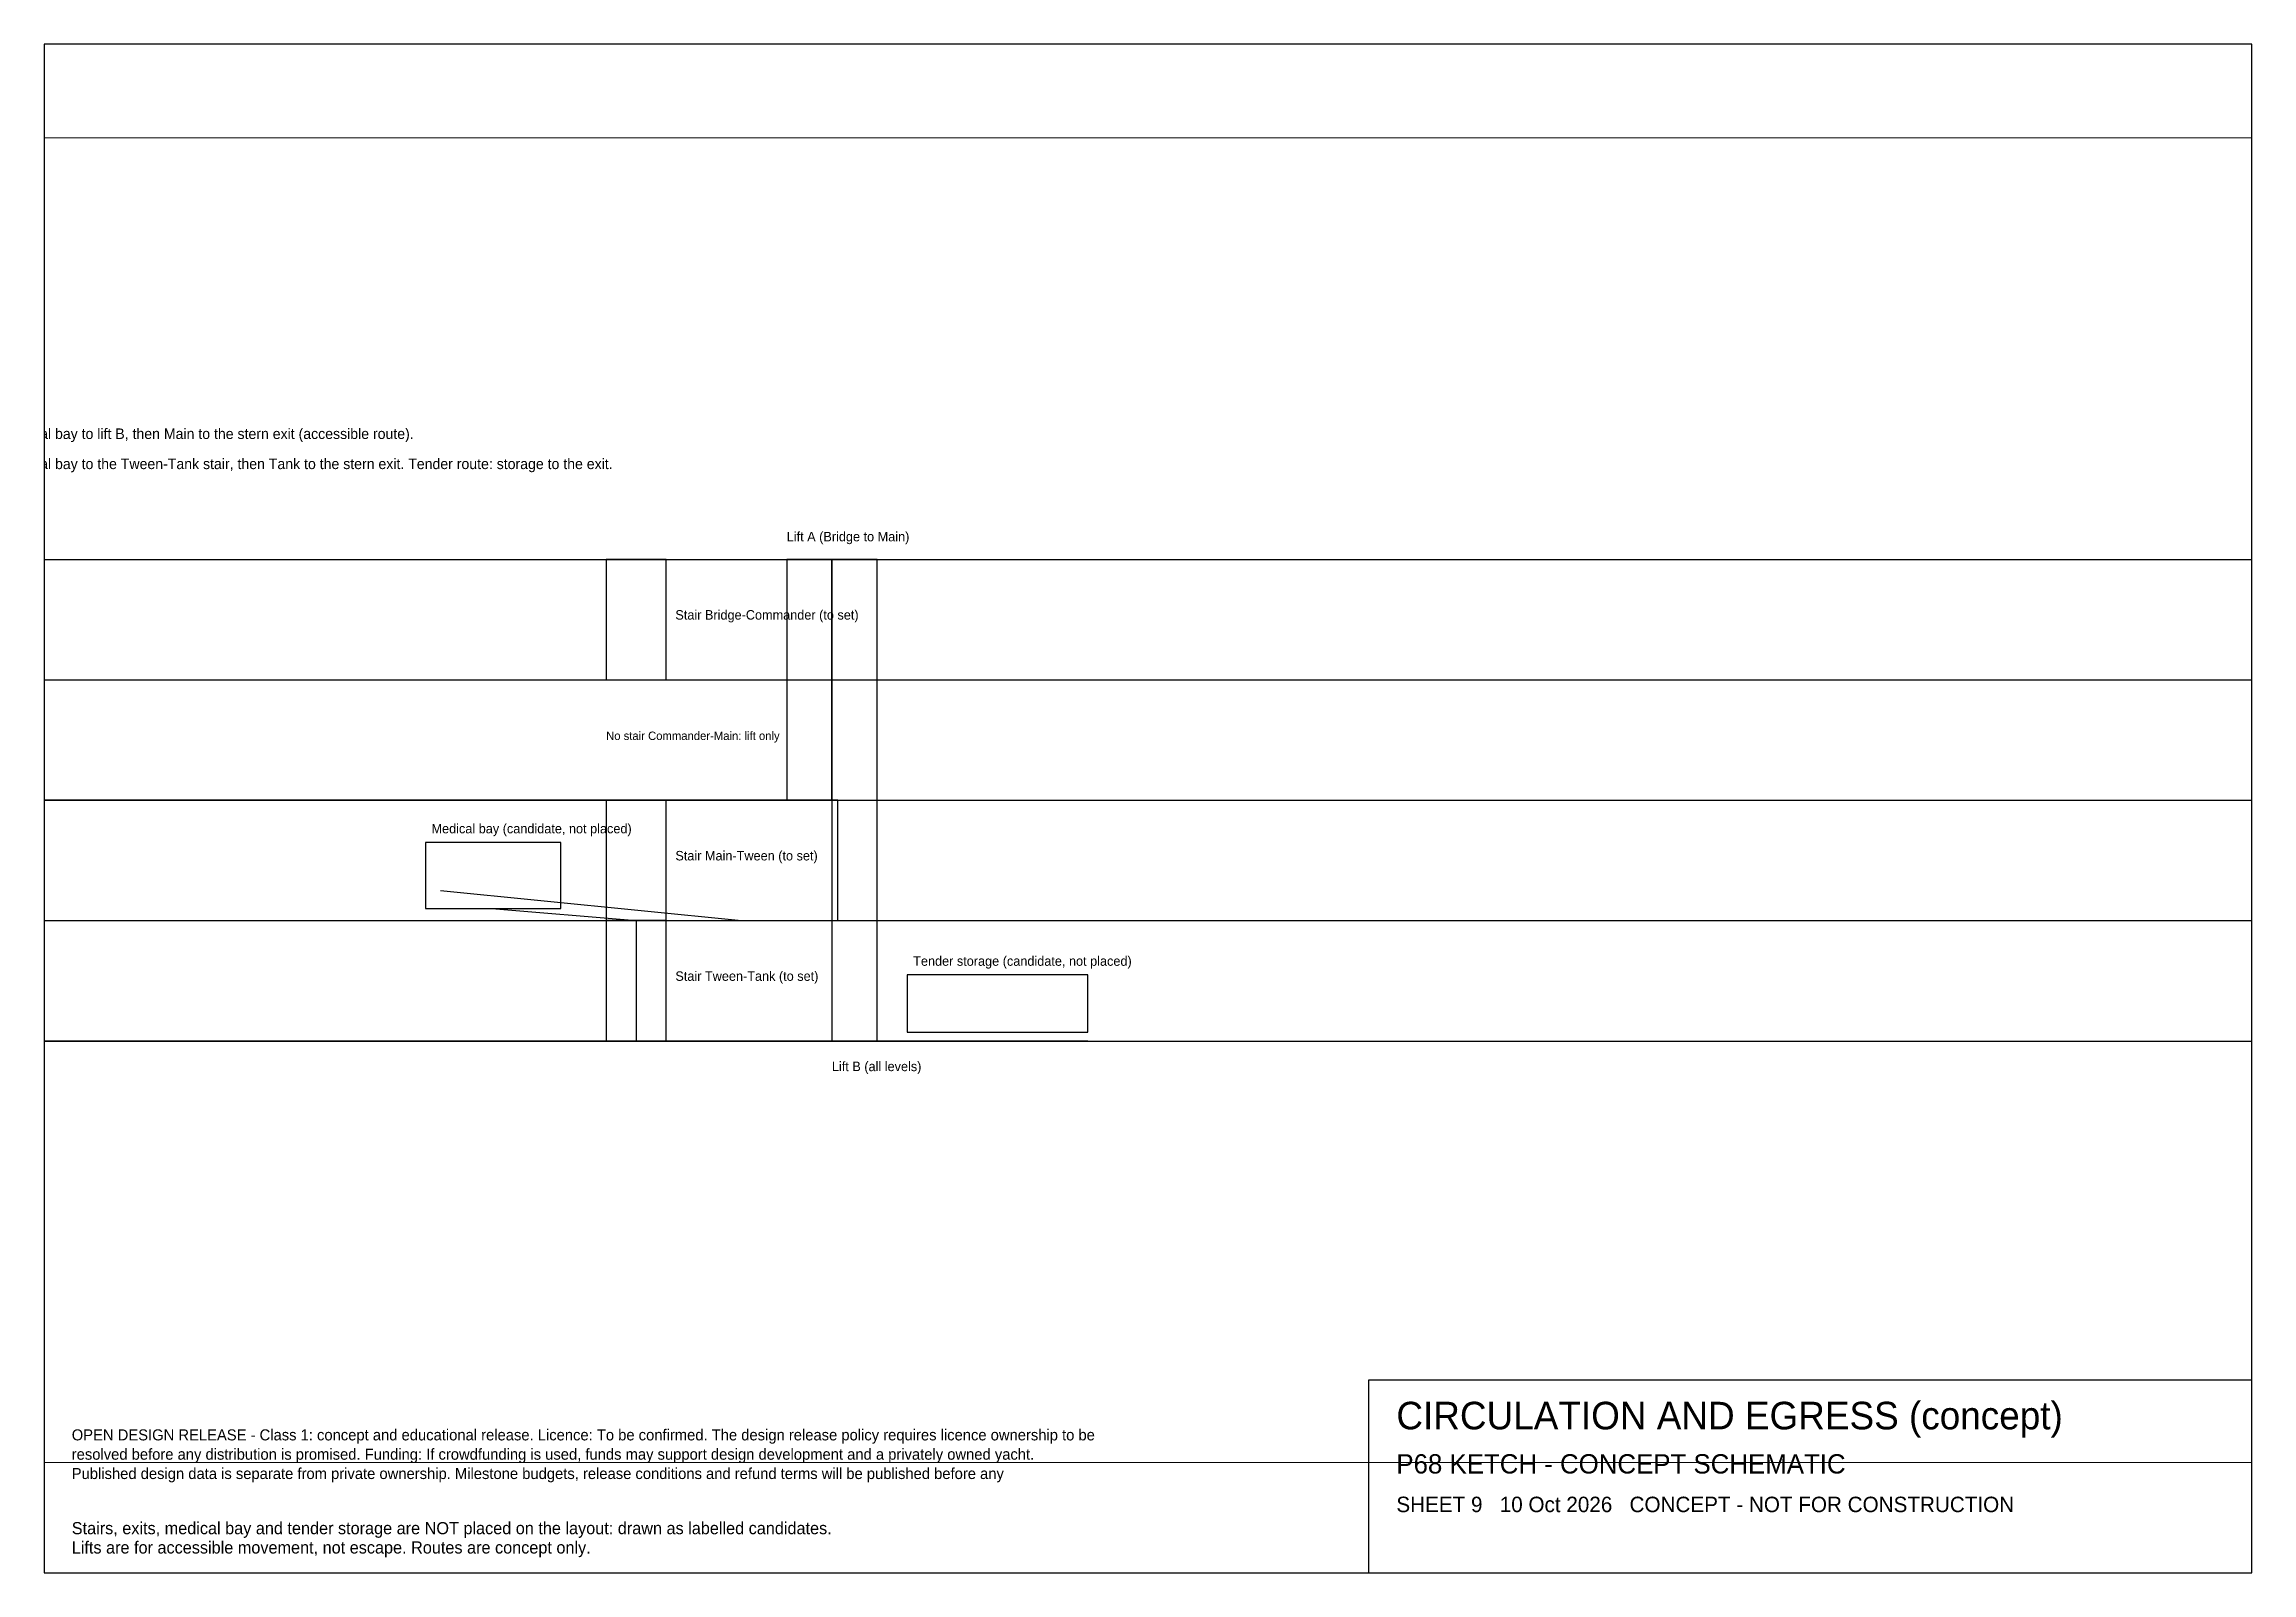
# Paper-space layout 'Layout1' of a CAD drawing. Header units: millimetres. Extents: x 10 to 410, y 10 to 287.
# The model-space entities are those that its viewports show. They can reach past a viewport. Long polylines and large blocks are cut down to what shows.
import ezdxf

# ---------------------------------------------------------------- set-up
doc = ezdxf.new("R2010")
doc.units = ezdxf.units.MM
for name, color, linetype in [('FRAME', 7, 'Continuous'), ('LEVEL', 8, 'Continuous'), ('LIFT', 5, 'Continuous'), ('MEDBAY', 1, 'Continuous'), ('ROUTE_MEDBAY', 1, 'Continuous'), ('ROUTE_TENDER', 6, 'Continuous'), ('STAIR', 4, 'Continuous'), ('TENDER', 6, 'Continuous'), ('TEXT', 7, 'Continuous')]:
    doc.layers.add(name, color=color, linetype=linetype)

msp = doc.modelspace()

# ---------------------------------------------------------------- linework, layer by layer
at = {"layer": 'LEVEL'}
for points in [[(0, 16000), (120000, 16000)], [(0, 12000), (120000, 12000)], [(0, 8000), (120000, 8000)], [(0, 4000), (120000, 4000)], [(0, 0), (120000, 0)]]:
    msp.add_lwpolyline(points, dxfattribs=at)
at = {"layer": 'LIFT'}
for points in [[(48000, 8000), (49500, 8000), (49500, 16000), (48000, 16000), (48000, 8000)], [(49500, 0), (51000, 0), (51000, 16000), (49500, 16000), (49500, 0)]]:
    msp.add_lwpolyline(points, close=True, dxfattribs=at)
at = {"layer": 'MEDBAY'}
msp.add_lwpolyline([(36000, 4400), (40500, 4400), (40500, 6600), (36000, 6600), (36000, 4400)], close=True, dxfattribs=at)
at = {"layer": 'ROUTE_MEDBAY'}
msp.add_lwpolyline([(36500, 5000), (46500, 4000), (49700, 4000), (49700, 8000), (1400, 8000)], dxfattribs=at)
at = {"layer": 'ROUTE_TENDER'}
for points in [[(38200, 4400), (43000, 4000), (43000, 0), (52000, 0)], [(58000, 0), (1400, 0)]]:
    msp.add_lwpolyline(points, dxfattribs=at)
at = {"layer": 'STAIR'}
for points in [[(42000, 12000), (44000, 12000), (44000, 16000), (42000, 16000), (42000, 12000)], [(42000, 4000), (44000, 4000), (44000, 8000), (42000, 8000), (42000, 4000)], [(42000, 0), (44000, 0), (44000, 4000), (42000, 4000), (42000, 0)]]:
    msp.add_lwpolyline(points, close=True, dxfattribs=at)
at = {"layer": 'TENDER'}
msp.add_lwpolyline([(52000, 300), (58000, 300), (58000, 2200), (52000, 2200), (52000, 300)], close=True, dxfattribs=at)

# ---------------------------------------------------------------- texts
at = {"layer": 'TEXT'}
for s, height, p in [('Route A: medical bay to lift B, then Main to the stern exit (accessible route).', 350, (20000, 20000)), ('Route B: medical bay to the Tween-Tank stair, then Tank to the stern exit. Tender route: storage to the exit.', 350, (20000, 19000)), ('Lift A (Bridge to Main)', 315, (48000, 16600)), ('Stair Bridge-Commander (to set)', 315, (44300, 14000)), ('No stair Commander-Main: lift only', 280, (42000, 10000)), ('Medical bay (candidate, not placed)', 315, (36200, 6900)), ('Stair Main-Tween (to set)', 315, (44300, 6000)), ('Stair Tween-Tank (to set)', 315, (44300, 2000)), ('Tender storage (candidate, not placed)', 315, (52200, 2500)), ('Lift B (all levels)', 315, (49500, -1000))]:
    msp.add_text(s, height=height, dxfattribs=at).set_placement(p)

psp = doc.layouts.get("Layout1")

# ---------------------------------------------------------------- linework, layer by layer
at = {"layer": 'FRAME'}
for points in [[(10, 10), (410, 10), (410, 287), (10, 287), (10, 10)], [(250, 10), (250, 45), (410, 45)]]:
    psp.add_lwpolyline(points, dxfattribs=at)

# ---------------------------------------------------------------- texts
at = {"layer": 'TEXT'}
for s, height, p in [('CIRCULATION AND EGRESS (concept)', 5, (255, 36)), ('OPEN DESIGN RELEASE - Class 1: concept and educational release. Licence: To be confirmed. The design release policy requires licence ownership to be', 2, (15, 34)), ('resolved before any distribution is promised. Funding: If crowdfunding is used, funds may support design development and a privately owned yacht.', 2, (15, 30.5)), ('Published design data is separate from private ownership. Milestone budgets, release conditions and refund terms will be published before any', 2, (15, 27)), ('P68 KETCH - CONCEPT SCHEMATIC', 3.5, (255, 28)), ('SHEET 9   10 Oct 2026   CONCEPT - NOT FOR CONSTRUCTION', 2.8, (255, 21)), ('Stairs, exits, medical bay and tender storage are NOT placed on the layout: drawn as labelled candidates.', 2.2, (15, 17)), ('Lifts are for accessible movement, not escape. Routes are concept only.', 2.2, (15, 13.5))]:
    psp.add_text(s, height=height, dxfattribs=at).set_placement(p)

# ---------------------------------------------------------------- viewports
at = {"layer": 'VIEWPORTS'}
psp.add_viewport(center=(210, 150), size=(400, 240), view_center_point=(60000, 8000), view_height=44000, dxfattribs=at)

doc.saveas('drawing.dxf')
